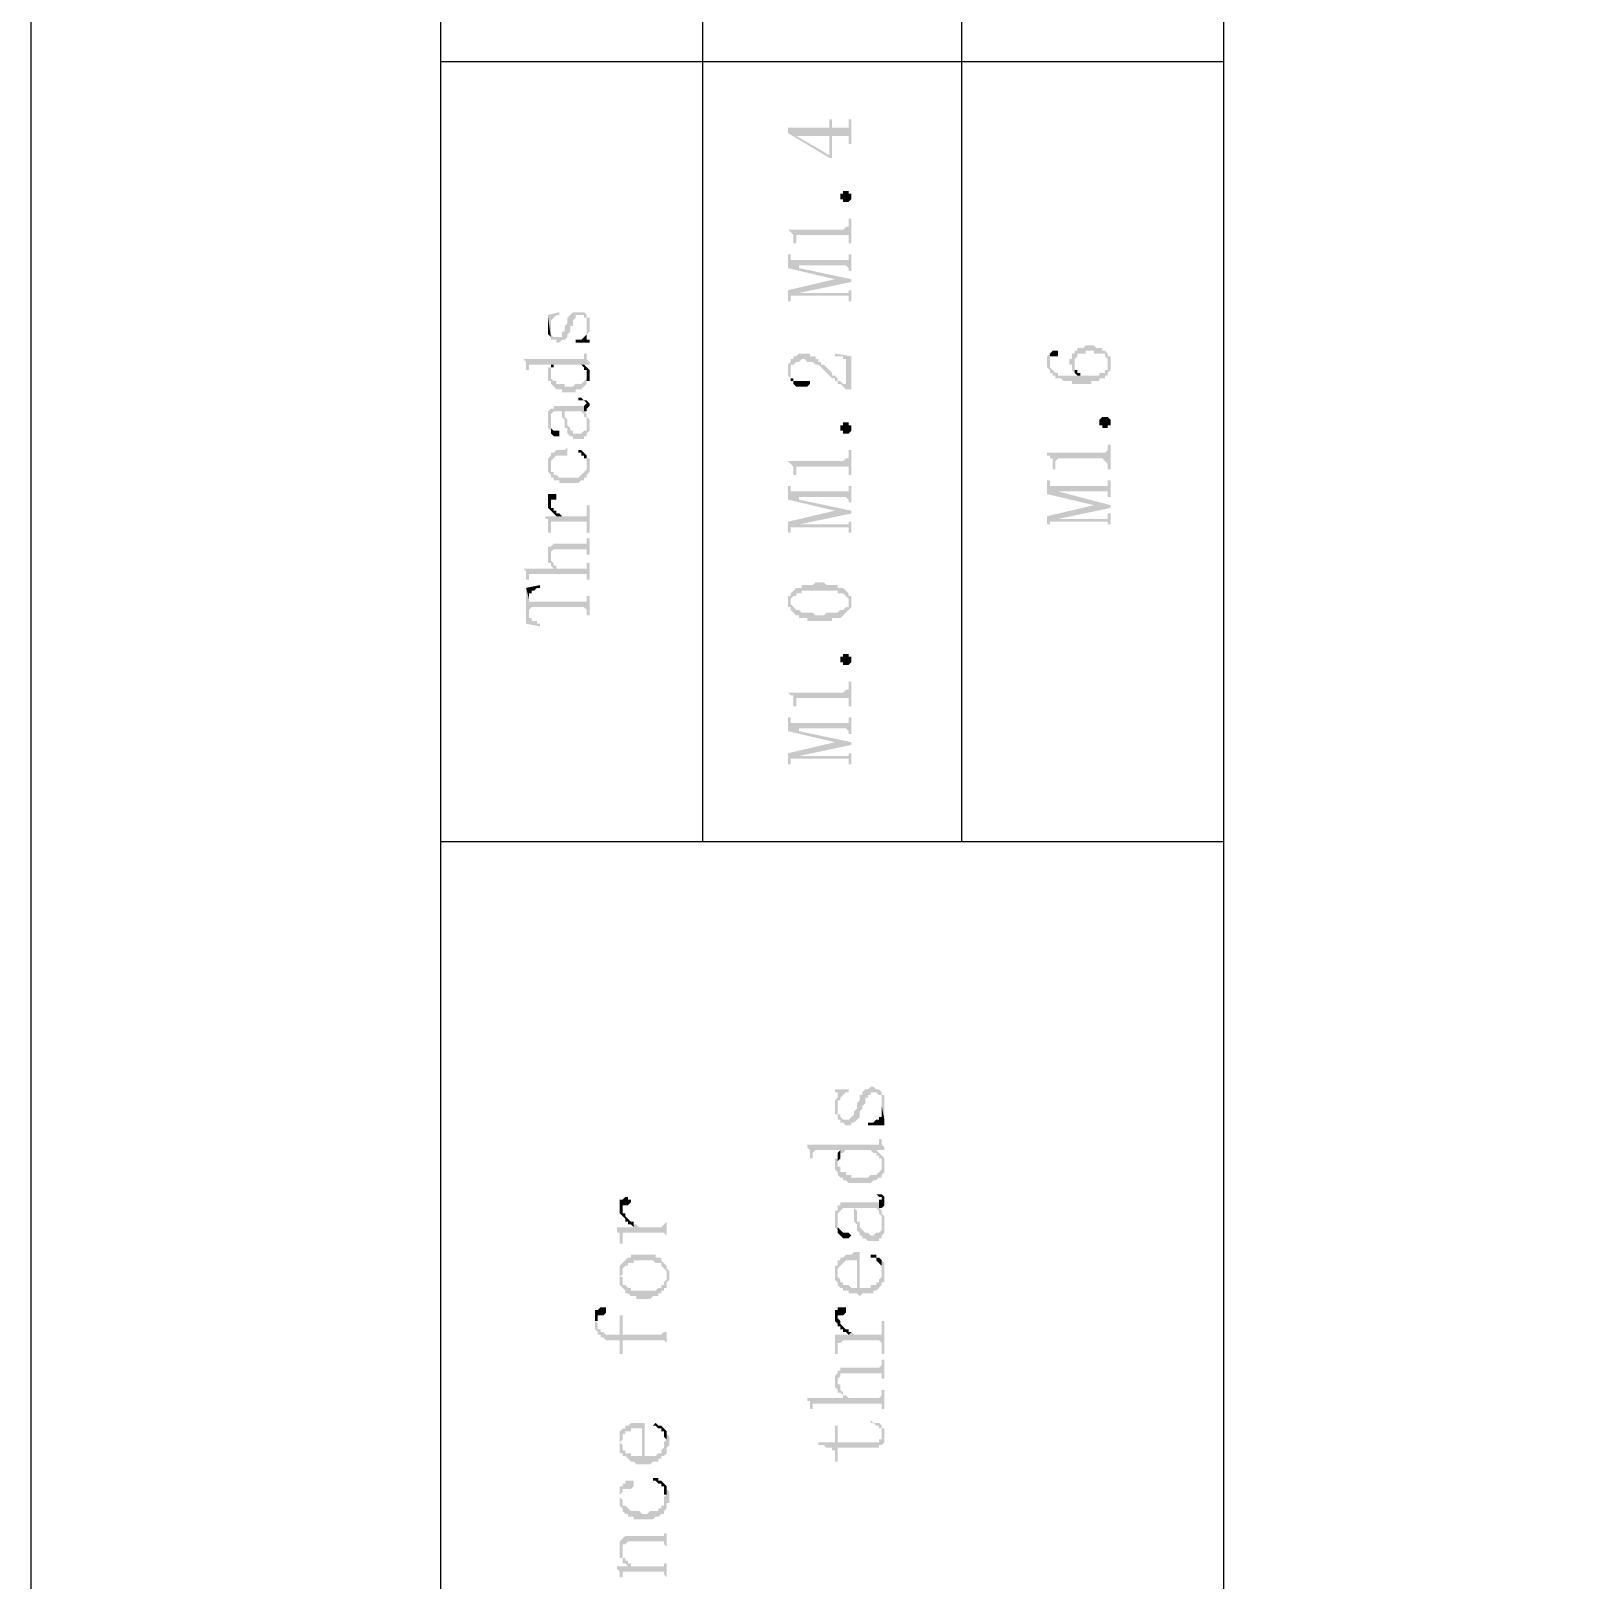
# Model space of a CAD drawing. Header units: millimetres. Extents: x 1233 to 2351, y 1180 to 1535.
# Drawn here: x 1931.4 to 1956.73, y 1373.41 to 1398.78 of the extents above; entities that cross this region are included whole.
import ezdxf

# ---------------------------------------------------------------- set-up
doc = ezdxf.new("R2010")
doc.units = ezdxf.units.MM

msp = doc.modelspace()

# ---------------------------------------------------------------- hatches: boundary and pattern name
at = {"transparency": 33554559}
for points in [[(1943.79126, 1397.19851), (1943.79126, 1397.10825), (1944.46825, 1396.70206), (1944.51338, 1396.70206), (1944.51338, 1397.06311), (1944.78417, 1397.06311), (1944.78417, 1396.92772), (1944.8293, 1396.92772), (1944.8293, 1397.33391), (1944.78417, 1397.33391), (1944.78417, 1397.24364), (1944.78417, 1397.19851), (1944.51338, 1397.19851), (1944.51338, 1397.33391), (1944.46825, 1397.33391), (1944.46825, 1396.74719), (1943.92666, 1397.06311), (1943.92666, 1397.06311)], [(1943.79126, 1397.19851), (1943.92666, 1397.06311), (1944.46825, 1397.06311), (1944.46825, 1396.74719), (1944.46825, 1397.19851)], [(1944.8293, 1396.07021), (1944.8293, 1396.02507), (1944.8293, 1396.02507), (1944.78417, 1395.97994), (1944.69391, 1395.97994), (1944.69391, 1396.02507), (1944.64877, 1396.02507), (1944.64877, 1396.07021), (1944.64877, 1396.11534), (1944.69391, 1396.11534), (1944.69391, 1396.16047), (1944.78417, 1396.16047), (1944.78417, 1396.11534), (1944.8293, 1396.11534), (1944.8293, 1396.07021)], [(1943.79126, 1395.52862), (1943.79126, 1395.52862), (1943.8364, 1395.48349), (1943.8364, 1395.48349), (1943.88153, 1395.43835), (1943.88153, 1395.39322), (1943.88153, 1395.30296), (1943.92666, 1395.30296), (1943.92666, 1395.43835), (1944.78417, 1395.43835), (1944.78417, 1395.39322), (1944.78417, 1395.30296), (1944.8293, 1395.30296), (1944.8293, 1395.70915), (1944.78417, 1395.70915), (1944.78417, 1395.61888), (1944.78417, 1395.57375), (1944.73904, 1395.57375), (1944.69391, 1395.52862)], [(1943.79126, 1395.12243), (1943.79126, 1394.89677), (1944.55851, 1394.71624), (1944.55851, 1394.71624), (1944.8293, 1394.67111), (1944.8293, 1394.71624), (1943.97179, 1394.89677), (1943.97179, 1394.9419), (1943.88153, 1395.03217), (1943.8364, 1395.03217), (1943.8364, 1395.12243)], [(1943.88153, 1395.03217), (1943.97179, 1394.9419), (1944.73904, 1394.9419), (1944.78417, 1394.89677), (1944.78417, 1394.85164), (1944.8293, 1394.85164), (1944.8293, 1395.12243), (1944.78417, 1395.12243), (1944.78417, 1395.0773), (1944.78417, 1395.03217), (1944.73904, 1395.03217)], [(1943.79126, 1394.53571), (1943.79126, 1394.35518), (1943.8364, 1394.35518), (1943.8364, 1394.40031), (1943.8364, 1394.44545), (1943.88153, 1394.44545), (1943.97179, 1394.49058), (1944.8293, 1394.67111), (1944.55851, 1394.71624)], [(1943.88153, 1394.44545), (1944.78417, 1394.44545), (1944.78417, 1394.35518), (1944.8293, 1394.35518), (1944.8293, 1394.53571), (1944.78417, 1394.53571), (1944.78417, 1394.49058), (1943.97179, 1394.49058)], [(1939.86476, 1394.12952), (1939.86476, 1394.08439), (1939.9099, 1393.76846), (1939.9099, 1393.94899), (1939.9099, 1393.99413), (1939.9099, 1394.03926), (1939.95503, 1394.08439), (1939.95503, 1394.08439), (1940.00016, 1394.12952), (1940.04529, 1394.12952), (1940.04529, 1394.17465)], [(1939.9099, 1393.76846), (1939.9099, 1393.72333), (1940.00016, 1393.72333), (1940.00016, 1393.6782), (1940.04529, 1393.6782), (1940.09042, 1393.72333), (1940.13556, 1393.72333), (1940.18069, 1393.76846), (1940.18069, 1393.8136), (1940.18069, 1393.8136), (1940.22582, 1393.85873), (1940.22582, 1393.90386), (1940.22582, 1393.94899), (1940.27095, 1393.94899), (1940.27095, 1394.03926), (1940.27095, 1394.03926), (1940.31609, 1394.08439), (1940.31609, 1394.12952), (1940.45148, 1394.12952), (1940.45148, 1394.08439), (1940.49661, 1394.08439), (1940.49661, 1394.03926), (1940.49661, 1393.76846), (1940.49661, 1393.8136), (1940.54175, 1393.85873), (1940.54175, 1393.94899), (1940.54175, 1394.08439), (1940.49661, 1394.08439), (1940.49661, 1394.12952), (1940.49661, 1394.12952), (1940.45148, 1394.17465), (1940.27095, 1394.17465), (1940.22582, 1394.12952), (1940.22582, 1394.12952), (1940.18069, 1394.08439), (1940.18069, 1394.03926), (1940.18069, 1393.99413), (1940.13556, 1393.94899), (1940.13556, 1393.90386), (1940.13556, 1393.85873), (1940.09042, 1393.85873), (1940.09042, 1393.76846), (1939.95503, 1393.76846), (1939.9099, 1393.8136), (1939.9099, 1393.85873), (1939.9099, 1393.94899)], [(1939.86476, 1393.94899), (1939.86476, 1393.85873), (1939.86476, 1393.8136), (1939.9099, 1393.76846), (1939.86476, 1394.08439), (1939.86476, 1394.03926)], [(1940.31609, 1393.72333), (1940.31609, 1393.6782), (1940.54175, 1393.6782), (1940.54175, 1393.72333), (1940.49661, 1393.72333), (1940.49661, 1393.94899), (1940.49661, 1393.90386), (1940.49661, 1393.8136), (1940.49661, 1393.8136), (1940.45148, 1393.76846), (1940.45148, 1393.76846), (1940.40635, 1393.72333), (1940.36122, 1393.72333)], [(1939.45857, 1393.40741), (1939.45857, 1393.40741), (1939.50371, 1393.36227), (1939.50371, 1393.31714), (1939.50371, 1393.22688), (1939.54884, 1393.22688), (1939.54884, 1393.31714), (1939.95503, 1393.31714), (1939.95503, 1393.27201), (1939.95503, 1393.31714), (1940.54175, 1393.31714), (1940.54175, 1393.36227), (1940.54175, 1393.36227), (1940.49661, 1393.40741), (1940.49661, 1393.45254), (1940.49661, 1393.49767), (1940.45148, 1393.49767), (1940.45148, 1393.45254), (1940.45148, 1393.40741), (1940.40635, 1393.40741)], [(1943.79126, 1393.22688), (1943.79126, 1393.18175), (1943.79126, 1393.13661), (1943.8364, 1393.09148), (1943.8364, 1393.22688), (1943.8364, 1393.31714), (1943.88153, 1393.31714), (1943.92666, 1393.36227), (1943.97179, 1393.36227), (1944.01692, 1393.40741), (1944.06206, 1393.40741), (1944.10719, 1393.36227), (1944.19745, 1393.36227), (1944.24258, 1393.31714), (1944.28772, 1393.31714), (1944.33285, 1393.27201), (1944.33285, 1393.27201), (1944.37798, 1393.22688), (1944.37798, 1393.22688), (1944.42311, 1393.18175), (1944.42311, 1393.18175), (1944.46825, 1393.13661), (1944.46825, 1393.13661), (1944.51338, 1393.09148), (1944.55851, 1393.09148), (1944.55851, 1393.04635), (1944.60364, 1393.04635), (1944.60364, 1393.00122), (1944.64877, 1393.00122), (1944.69391, 1392.95609), (1944.69391, 1392.95609), (1944.73904, 1392.91095), (1944.73904, 1393.00122), (1944.69391, 1393.00122), (1944.64877, 1393.04635), (1944.60364, 1393.04635), (1944.60364, 1393.09148), (1944.60364, 1393.09148), (1944.55851, 1393.13661), (1944.51338, 1393.13661), (1944.51338, 1393.18175), (1944.51338, 1393.18175), (1944.46825, 1393.22688), (1944.46825, 1393.22688), (1944.42311, 1393.27201), (1944.42311, 1393.27201), (1944.37798, 1393.31714), (1944.33285, 1393.31714), (1944.33285, 1393.36227), (1944.28772, 1393.36227), (1944.28772, 1393.40741), (1944.24258, 1393.40741), (1944.24258, 1393.45254), (1944.15232, 1393.45254), (1944.15232, 1393.49767), (1943.97179, 1393.49767), (1943.92666, 1393.45254), (1943.88153, 1393.45254), (1943.88153, 1393.40741), (1943.8364, 1393.40741), (1943.8364, 1393.36227), (1943.8364, 1393.36227), (1943.79126, 1393.31714), (1943.79126, 1393.27201), (1943.79126, 1393.27201)], [(1944.55851, 1393.49767), (1944.55851, 1393.45254), (1944.69391, 1393.45254), (1944.69391, 1393.40741), (1944.73904, 1393.40741), (1944.73904, 1392.91095), (1944.8293, 1392.91095), (1944.8293, 1393.45254)], [(1948.03369, 1393.36227), (1948.03369, 1393.31714), (1948.03369, 1393.27201), (1948.07882, 1393.22688), (1948.07882, 1393.18175), (1948.12395, 1393.18175), (1948.12395, 1393.13661), (1948.16908, 1393.13661), (1948.16908, 1393.09148), (1948.25935, 1393.09148), (1948.30448, 1393.04635), (1948.43988, 1393.04635), (1948.43988, 1393.00122), (1948.7558, 1393.00122), (1948.7558, 1393.04635), (1948.8912, 1393.04635), (1948.8912, 1393.09148), (1948.98146, 1393.09148), (1948.98146, 1393.13661), (1949.0266, 1393.13661), (1949.0266, 1393.18175), (1949.0266, 1393.31714), (1949.0266, 1393.22688), (1948.98146, 1393.22688), (1948.98146, 1393.18175), (1948.8912, 1393.18175), (1948.8912, 1393.13661), (1948.21422, 1393.13661), (1948.21422, 1393.18175), (1948.16908, 1393.18175), (1948.12395, 1393.22688), (1948.12395, 1393.22688), (1948.07882, 1393.27201), (1948.07882, 1393.31714), (1948.07882, 1393.49767), (1948.03369, 1393.45254), (1948.03369, 1393.40741)], [(1948.07882, 1393.49767), (1948.07882, 1393.36227), (1948.07882, 1393.45254), (1948.21422, 1393.45254), (1948.21422, 1393.5428), (1948.12395, 1393.5428)], [(1948.39474, 1393.36227), (1948.39474, 1393.31714), (1948.43988, 1393.31714), (1948.43988, 1393.22688), (1948.43988, 1393.22688), (1948.48501, 1393.18175), (1948.48501, 1393.36227), (1948.48501, 1393.40741), (1948.48501, 1393.40741), (1948.53014, 1393.45254), (1948.53014, 1393.49767), (1948.66554, 1393.49767), (1948.66554, 1393.5428), (1948.80093, 1393.5428), (1948.80093, 1393.49767), (1948.98146, 1393.49767), (1948.98146, 1393.45254), (1948.98146, 1393.45254), (1949.0266, 1393.40741), (1949.0266, 1393.18175), (1949.07173, 1393.22688), (1949.07173, 1393.31714), (1949.07173, 1393.36227), (1949.07173, 1393.45254), (1949.0266, 1393.45254), (1949.0266, 1393.49767), (1949.0266, 1393.49767), (1948.98146, 1393.5428), (1948.93633, 1393.5428), (1948.93633, 1393.58794), (1948.84607, 1393.58794), (1948.80093, 1393.63307), (1948.66554, 1393.63307), (1948.62041, 1393.58794), (1948.53014, 1393.58794), (1948.53014, 1393.5428), (1948.48501, 1393.5428), (1948.48501, 1393.49767), (1948.43988, 1393.49767), (1948.43988, 1393.45254), (1948.43988, 1393.40741), (1948.39474, 1393.40741)], [(1939.86476, 1393.13661), (1939.86476, 1393.09148), (1939.86476, 1393.04635), (1939.9099, 1393.04635), (1939.9099, 1393.00122), (1939.9099, 1393.00122), (1939.95503, 1392.95609), (1939.95503, 1392.95609), (1940.00016, 1392.91095), (1940.09042, 1392.91095), (1940.09042, 1392.86582), (1940.31609, 1392.86582), (1940.31609, 1392.91095), (1940.40635, 1392.91095), (1940.45148, 1392.95609), (1940.45148, 1392.95609), (1940.49661, 1393.00122), (1940.49661, 1393.13661), (1940.49661, 1393.09148), (1940.49661, 1393.09148), (1940.45148, 1393.04635), (1940.45148, 1393.04635), (1940.40635, 1393.00122), (1940.31609, 1393.00122), (1940.27095, 1392.95609), (1940.13556, 1392.95609), (1940.13556, 1393.00122), (1940.00016, 1393.00122), (1940.00016, 1393.04635), (1939.95503, 1393.04635), (1939.9099, 1393.09148), (1939.9099, 1393.27201), (1939.86476, 1393.27201), (1939.86476, 1393.22688), (1939.86476, 1393.18175)], [(1939.9099, 1393.27201), (1939.9099, 1393.18175), (1939.9099, 1393.27201), (1939.95503, 1393.27201), (1939.95503, 1393.31714), (1939.9099, 1393.31714)], [(1940.40635, 1393.31714), (1940.45148, 1393.27201), (1940.45148, 1393.22688), (1940.49661, 1393.22688), (1940.49661, 1393.00122), (1940.49661, 1393.04635), (1940.54175, 1393.04635), (1940.54175, 1393.09148), (1940.54175, 1393.13661), (1940.54175, 1393.18175), (1940.54175, 1393.22688), (1940.49661, 1393.27201), (1940.49661, 1393.27201), (1940.45148, 1393.31714)], [(1943.8364, 1393.09148), (1943.8364, 1393.04635), (1943.88153, 1393.04635), (1943.88153, 1393.00122), (1943.88153, 1393.00122), (1943.92666, 1392.95609), (1944.10719, 1392.95609), (1944.15232, 1393.00122), (1944.15232, 1393.04635), (1943.88153, 1393.04635), (1943.88153, 1393.09148), (1943.8364, 1393.09148), (1943.8364, 1393.18175), (1943.8364, 1393.18175)], [(1948.48501, 1393.18175), (1948.48501, 1393.18175), (1948.53014, 1393.13661), (1948.57527, 1393.13661), (1948.57527, 1393.18175), (1948.53014, 1393.18175), (1948.53014, 1393.22688), (1948.48501, 1393.22688), (1948.48501, 1393.27201), (1948.48501, 1393.36227)], [(1939.86476, 1392.4145), (1939.86476, 1392.36937), (1939.86476, 1392.2791), (1939.86476, 1392.2791), (1939.9099, 1392.23397), (1939.9099, 1392.4145), (1939.9099, 1392.50476), (1939.9099, 1392.50476), (1939.95503, 1392.5499), (1940.09042, 1392.5499), (1940.09042, 1392.45963), (1940.13556, 1392.4145), (1940.13556, 1392.36937), (1940.13556, 1392.5499), (1940.40635, 1392.5499), (1940.45148, 1392.50476), (1940.45148, 1392.45963), (1940.49661, 1392.45963), (1940.49661, 1392.36937), (1940.49661, 1392.32423), (1940.49661, 1392.50476), (1940.49661, 1392.50476), (1940.45148, 1392.5499), (1940.45148, 1392.64016), (1939.95503, 1392.64016), (1939.95503, 1392.59503), (1939.9099, 1392.59503), (1939.86476, 1392.5499)], [(1940.36122, 1392.77556), (1940.36122, 1392.73042), (1940.45148, 1392.73042), (1940.49661, 1392.68529), (1940.49661, 1392.5499), (1940.49661, 1392.59503), (1940.49661, 1392.59503), (1940.54175, 1392.64016), (1940.54175, 1392.68529), (1940.49661, 1392.73042), (1940.45148, 1392.73042), (1940.40635, 1392.77556)], [(1940.45148, 1392.64016), (1940.45148, 1392.5499), (1940.49661, 1392.5499), (1940.49661, 1392.68529), (1940.49661, 1392.68529)], [(1939.9099, 1392.23397), (1939.9099, 1392.18884), (1939.9099, 1392.18884), (1939.95503, 1392.14371), (1940.04529, 1392.14371), (1940.04529, 1392.18884), (1940.04529, 1392.23397), (1939.95503, 1392.23397), (1939.9099, 1392.2791), (1939.9099, 1392.4145)], [(1940.13556, 1392.36937), (1940.13556, 1392.2791), (1940.18069, 1392.2791), (1940.18069, 1392.23397), (1940.18069, 1392.18884), (1940.18069, 1392.18884), (1940.22582, 1392.14371), (1940.27095, 1392.14371), (1940.27095, 1392.09857), (1940.45148, 1392.09857), (1940.45148, 1392.14371), (1940.49661, 1392.14371), (1940.49661, 1392.18884), (1940.49661, 1392.18884), (1940.54175, 1392.23397), (1940.54175, 1392.32423), (1940.54175, 1392.36937), (1940.54175, 1392.4145), (1940.49661, 1392.45963), (1940.49661, 1392.2791), (1940.49661, 1392.23397), (1940.45148, 1392.23397), (1940.40635, 1392.18884), (1940.27095, 1392.18884), (1940.27095, 1392.23397), (1940.22582, 1392.23397), (1940.22582, 1392.2791), (1940.22582, 1392.2791), (1940.18069, 1392.32423), (1940.18069, 1392.36937), (1940.18069, 1392.4145), (1940.13556, 1392.45963), (1940.13556, 1392.5499)], [(1949.07173, 1392.36937), (1949.07173, 1392.32423), (1949.0266, 1392.32423), (1949.0266, 1392.2791), (1948.93633, 1392.2791), (1948.93633, 1392.32423), (1948.8912, 1392.32423), (1948.8912, 1392.36937), (1948.8912, 1392.4145), (1948.8912, 1392.4145), (1948.93633, 1392.45963), (1949.0266, 1392.45963), (1949.07173, 1392.4145), (1949.07173, 1392.36937)], [(1944.8293, 1392.2791), (1944.8293, 1392.23397), (1944.8293, 1392.23397), (1944.78417, 1392.18884), (1944.69391, 1392.18884), (1944.69391, 1392.23397), (1944.64877, 1392.23397), (1944.64877, 1392.2791), (1944.64877, 1392.32423), (1944.69391, 1392.32423), (1944.69391, 1392.36937), (1944.78417, 1392.36937), (1944.78417, 1392.32423), (1944.8293, 1392.32423), (1944.8293, 1392.2791)], [(1939.86476, 1391.78265), (1939.9099, 1391.69238), (1939.9099, 1391.73752), (1939.9099, 1391.73752), (1939.95503, 1391.78265), (1939.95503, 1391.78265), (1940.00016, 1391.82778), (1940.18069, 1391.82778), (1940.18069, 1391.37646), (1940.36122, 1391.37646), (1940.40635, 1391.42159), (1940.45148, 1391.42159), (1940.45148, 1391.46672), (1940.49661, 1391.46672), (1940.49661, 1391.51186), (1940.49661, 1391.51186), (1940.54175, 1391.55699), (1940.54175, 1391.60212), (1940.54175, 1391.69238), (1940.54175, 1391.73752), (1940.54175, 1391.78265), (1940.49661, 1391.78265), (1940.49661, 1391.82778), (1940.49661, 1391.69238), (1940.49661, 1391.60212), (1940.49661, 1391.60212), (1940.45148, 1391.55699), (1940.45148, 1391.55699), (1940.40635, 1391.51186), (1940.40635, 1391.51186), (1940.36122, 1391.46672), (1940.18069, 1391.46672), (1940.18069, 1391.96318), (1940.18069, 1391.96318), (1940.13556, 1391.91805), (1940.00016, 1391.91805), (1939.95503, 1391.87291), (1939.9099, 1391.87291), (1939.9099, 1391.82778), (1939.9099, 1391.82778)], [(1940.36122, 1391.87291), (1940.40635, 1391.87291), (1940.40635, 1391.82778), (1940.45148, 1391.82778), (1940.45148, 1391.78265), (1940.49661, 1391.78265), (1940.49661, 1391.73752), (1940.49661, 1391.69238), (1940.49661, 1391.82778), (1940.49661, 1391.82778), (1940.45148, 1391.87291), (1940.45148, 1391.87291), (1940.40635, 1391.91805), (1940.36122, 1391.91805)], [(1943.79126, 1391.73752), (1943.79126, 1391.73752), (1943.8364, 1391.69238), (1943.8364, 1391.69238), (1943.88153, 1391.64725), (1943.88153, 1391.60212), (1943.88153, 1391.51186), (1943.92666, 1391.51186), (1943.92666, 1391.64725), (1944.78417, 1391.64725), (1944.78417, 1391.60212), (1944.78417, 1391.51186), (1944.8293, 1391.51186), (1944.8293, 1391.91805), (1944.78417, 1391.91805), (1944.78417, 1391.82778), (1944.78417, 1391.78265), (1944.73904, 1391.78265), (1944.69391, 1391.73752)], [(1948.03369, 1391.87291), (1948.03369, 1391.82778), (1948.07882, 1391.82778), (1948.07882, 1391.78265), (1948.12395, 1391.78265), (1948.12395, 1391.73752), (1948.12395, 1391.60212), (1948.16908, 1391.60212), (1948.16908, 1391.73752), (1948.16908, 1391.73752), (1948.21422, 1391.78265), (1948.93633, 1391.78265), (1948.98146, 1391.73752), (1948.98146, 1391.73752), (1949.0266, 1391.69238), (1949.0266, 1391.60212), (1949.07173, 1391.60212), (1949.07173, 1392.00831), (1949.0266, 1392.00831), (1949.0266, 1391.91805), (1949.0266, 1391.91805), (1948.98146, 1391.87291), (1948.93633, 1391.87291)], [(1939.86476, 1391.64725), (1939.86476, 1391.55699), (1939.86476, 1391.55699), (1939.9099, 1391.51186), (1939.9099, 1391.46672), (1939.95503, 1391.46672), (1939.95503, 1391.42159), (1940.04529, 1391.42159), (1940.04529, 1391.37646), (1940.18069, 1391.37646), (1940.18069, 1391.46672), (1940.04529, 1391.46672), (1940.00016, 1391.51186), (1939.95503, 1391.51186), (1939.95503, 1391.55699), (1939.9099, 1391.55699), (1939.9099, 1391.60212), (1939.9099, 1391.69238), (1939.86476, 1391.78265), (1939.86476, 1391.73752), (1939.86476, 1391.69238)], [(1948.03369, 1391.42159), (1948.03369, 1391.19593), (1948.80093, 1391.0154), (1948.80093, 1391.0154), (1949.07173, 1390.97027), (1949.07173, 1391.0154), (1948.21422, 1391.24106), (1948.21422, 1391.24106), (1948.12395, 1391.33133), (1948.07882, 1391.33133), (1948.07882, 1391.37646), (1948.07882, 1391.42159)], [(1948.12395, 1391.33133), (1948.21422, 1391.24106), (1949.0266, 1391.24106), (1949.0266, 1391.19593), (1949.0266, 1391.1508), (1949.07173, 1391.1508), (1949.07173, 1391.42159), (1949.0266, 1391.42159), (1949.0266, 1391.37646), (1949.0266, 1391.33133), (1948.98146, 1391.33133)], [(1939.86476, 1391.10567), (1939.86476, 1391.0154), (1939.86476, 1390.97027), (1939.9099, 1390.92514), (1939.9099, 1391.06053), (1939.9099, 1391.10567), (1940.00016, 1391.10567), (1940.00016, 1391.1508), (1940.00016, 1391.19593), (1939.86476, 1391.19593), (1939.86476, 1391.1508)], [(1943.79126, 1391.33133), (1943.79126, 1391.10567), (1944.55851, 1390.92514), (1944.55851, 1390.92514), (1944.8293, 1390.88001), (1944.8293, 1390.92514), (1943.97179, 1391.10567), (1943.97179, 1391.1508), (1943.88153, 1391.24106), (1943.8364, 1391.24106), (1943.8364, 1391.33133)], [(1943.88153, 1391.24106), (1943.97179, 1391.1508), (1944.73904, 1391.1508), (1944.78417, 1391.10567), (1944.78417, 1391.06053), (1944.8293, 1391.06053), (1944.8293, 1391.33133), (1944.78417, 1391.33133), (1944.78417, 1391.28619), (1944.78417, 1391.24106), (1944.73904, 1391.24106)], [(1939.81963, 1390.83487), (1939.81963, 1390.78974), (1939.86476, 1390.78974), (1939.86476, 1390.69948), (1939.86476, 1390.65434), (1939.86476, 1390.56408), (1939.9099, 1390.56408), (1939.9099, 1390.69948), (1939.9099, 1390.74461), (1940.49661, 1390.74461), (1940.49661, 1390.69948), (1940.49661, 1390.56408), (1940.54175, 1390.56408), (1940.54175, 1391.0154), (1940.49661, 1391.0154), (1940.49661, 1390.88001), (1940.49661, 1390.83487), (1940.04529, 1390.83487)], [(1939.9099, 1390.92514), (1939.9099, 1390.92514), (1939.95503, 1390.88001), (1939.95503, 1390.88001), (1940.00016, 1390.83487), (1940.09042, 1390.83487), (1940.04529, 1390.88001), (1940.00016, 1390.88001), (1940.00016, 1390.92514), (1939.95503, 1390.92514), (1939.95503, 1390.97027), (1939.9099, 1390.97027), (1939.9099, 1391.0154), (1939.9099, 1391.06053)], [(1943.79126, 1390.74461), (1943.79126, 1390.56408), (1943.8364, 1390.56408), (1943.8364, 1390.60921), (1943.8364, 1390.65434), (1943.88153, 1390.65434), (1943.97179, 1390.69948), (1944.8293, 1390.88001), (1944.55851, 1390.92514)], [(1948.03369, 1390.83487), (1948.03369, 1390.69948), (1948.07882, 1390.69948), (1948.07882, 1390.74461), (1948.12395, 1390.74461), (1948.21422, 1390.78974), (1949.07173, 1390.97027), (1948.80093, 1391.0154)], [(1948.12395, 1390.74461), (1949.0266, 1390.74461), (1949.0266, 1390.69948), (1949.07173, 1390.69948), (1949.07173, 1390.88001), (1949.0266, 1390.88001), (1949.0266, 1390.83487), (1949.0266, 1390.78974), (1948.21422, 1390.78974)], [(1943.88153, 1390.65434), (1944.78417, 1390.65434), (1944.78417, 1390.56408), (1944.8293, 1390.56408), (1944.8293, 1390.74461), (1944.78417, 1390.74461), (1944.78417, 1390.69948), (1943.97179, 1390.69948)], [(1939.9099, 1390.33842), (1939.9099, 1390.20302), (1939.9099, 1390.24815), (1939.95503, 1390.29329), (1940.49661, 1390.29329), (1940.49661, 1390.20302), (1940.54175, 1390.20302), (1940.54175, 1390.47382), (1940.49661, 1390.47382), (1940.49661, 1390.42868), (1940.49661, 1390.38355), (1939.95503, 1390.38355)], [(1939.86476, 1390.20302), (1939.86476, 1390.15789), (1939.86476, 1390.06763), (1939.9099, 1390.06763), (1939.9099, 1390.02249), (1939.9099, 1390.02249), (1939.95503, 1389.97736), (1939.95503, 1389.97736), (1940.00016, 1390.02249), (1939.95503, 1390.02249), (1939.95503, 1390.06763), (1939.95503, 1390.06763), (1939.9099, 1390.11276), (1939.9099, 1390.33842), (1939.86476, 1390.33842), (1939.86476, 1390.24815), (1939.86476, 1390.24815)], [(1939.45857, 1389.97736), (1939.45857, 1389.97736), (1939.50371, 1389.93223), (1939.50371, 1389.8871), (1939.50371, 1389.79683), (1939.54884, 1389.79683), (1939.54884, 1389.84197), (1939.54884, 1389.8871), (1940.49661, 1389.8871), (1940.49661, 1389.79683), (1940.54175, 1389.79683), (1940.54175, 1390.06763), (1940.49661, 1390.06763), (1940.49661, 1390.02249), (1940.49661, 1389.97736), (1940.00016, 1389.97736), (1940.00016, 1390.02249), (1939.95503, 1389.97736)], [(1939.50371, 1389.66144), (1939.54884, 1389.48091), (1939.54884, 1389.57117), (1939.59397, 1389.57117), (1939.59397, 1389.6163), (1939.6391, 1389.6163), (1939.68424, 1389.66144), (1939.72937, 1389.66144), (1939.72937, 1389.70657)], [(1939.50371, 1389.66144), (1939.50371, 1389.07472), (1939.72937, 1389.02959), (1939.72937, 1389.07472), (1939.68424, 1389.07472), (1939.68424, 1389.11985), (1939.59397, 1389.11985), (1939.59397, 1389.16498), (1939.54884, 1389.16498), (1939.54884, 1389.25525), (1939.54884, 1389.48091)], [(1943.79126, 1389.43578), (1943.79126, 1389.34551), (1943.8364, 1389.34551), (1943.8364, 1389.30038), (1943.8364, 1389.43578), (1943.8364, 1389.48091), (1943.8364, 1389.48091), (1943.88153, 1389.52604), (1943.92666, 1389.52604), (1943.92666, 1389.57117), (1944.01692, 1389.57117), (1944.01692, 1389.6163), (1944.60364, 1389.6163), (1944.60364, 1389.57117), (1944.69391, 1389.57117), (1944.73904, 1389.52604), (1944.73904, 1389.52604), (1944.78417, 1389.48091), (1944.78417, 1389.43578), (1944.78417, 1389.57117), (1944.78417, 1389.57117), (1944.73904, 1389.6163), (1944.73904, 1389.6163), (1944.69391, 1389.66144), (1944.60364, 1389.66144), (1944.60364, 1389.70657), (1944.42311, 1389.70657), (1944.37798, 1389.7517), (1944.24258, 1389.7517), (1944.19745, 1389.70657), (1944.01692, 1389.70657), (1944.01692, 1389.66144), (1943.92666, 1389.66144), (1943.88153, 1389.6163), (1943.88153, 1389.6163), (1943.8364, 1389.57117), (1943.8364, 1389.52604), (1943.79126, 1389.52604)], [(1939.54884, 1389.48091), (1939.54884, 1389.25525), (1939.54884, 1389.30038), (1939.54884, 1389.30038), (1939.59397, 1389.34551), (1940.45148, 1389.34551), (1940.49661, 1389.30038), (1940.49661, 1389.21012), (1940.54175, 1389.21012), (1940.54175, 1389.52604), (1940.49661, 1389.52604), (1940.49661, 1389.48091), (1940.49661, 1389.43578), (1939.54884, 1389.43578)], [(1943.8364, 1389.30038), (1943.88153, 1389.25525), (1943.88153, 1389.25525), (1943.92666, 1389.21012), (1943.97179, 1389.21012), (1943.97179, 1389.16498), (1944.10719, 1389.16498), (1944.10719, 1389.11985), (1944.51338, 1389.11985), (1944.51338, 1389.16498), (1944.64877, 1389.16498), (1944.69391, 1389.21012), (1944.69391, 1389.21012), (1944.73904, 1389.25525), (1944.73904, 1389.25525), (1944.78417, 1389.30038), (1944.78417, 1389.30038), (1944.8293, 1389.34551), (1944.8293, 1389.39064), (1944.8293, 1389.43578), (1944.8293, 1389.48091), (1944.8293, 1389.52604), (1944.78417, 1389.52604), (1944.78417, 1389.57117), (1944.78417, 1389.39064), (1944.78417, 1389.34551), (1944.73904, 1389.34551), (1944.69391, 1389.30038), (1944.64877, 1389.30038), (1944.60364, 1389.25525), (1944.42311, 1389.25525), (1944.37798, 1389.21012), (1944.24258, 1389.21012), (1944.19745, 1389.25525), (1944.01692, 1389.25525), (1943.97179, 1389.30038), (1943.92666, 1389.30038), (1943.88153, 1389.34551), (1943.88153, 1389.34551), (1943.8364, 1389.39064), (1943.8364, 1389.43578)], [(1944.8293, 1388.488), (1944.8293, 1388.44287), (1944.8293, 1388.44287), (1944.78417, 1388.39774), (1944.69391, 1388.39774), (1944.69391, 1388.44287), (1944.64877, 1388.44287), (1944.64877, 1388.488), (1944.64877, 1388.53313), (1944.69391, 1388.53313), (1944.69391, 1388.57826), (1944.78417, 1388.57826), (1944.78417, 1388.53313), (1944.8293, 1388.53313), (1944.8293, 1388.488)], [(1943.79126, 1387.94641), (1943.79126, 1387.94641), (1943.8364, 1387.90128), (1943.88153, 1387.90128), (1943.88153, 1387.85615), (1943.88153, 1387.81102), (1943.88153, 1387.72075), (1943.92666, 1387.72075), (1943.92666, 1387.85615), (1944.78417, 1387.85615), (1944.78417, 1387.81102), (1944.78417, 1387.72075), (1944.8293, 1387.72075), (1944.8293, 1388.12694), (1944.78417, 1388.12694), (1944.78417, 1388.03668), (1944.78417, 1387.99155), (1944.73904, 1387.99155), (1944.69391, 1387.94641)], [(1943.79126, 1387.54022), (1943.79126, 1387.31456), (1944.55851, 1387.13404), (1944.55851, 1387.13404), (1944.8293, 1387.0889), (1944.8293, 1387.13404), (1943.97179, 1387.31456), (1943.97179, 1387.3597), (1943.88153, 1387.44996), (1943.8364, 1387.44996), (1943.8364, 1387.54022)], [(1943.88153, 1387.44996), (1943.97179, 1387.3597), (1944.73904, 1387.3597), (1944.78417, 1387.31456), (1944.78417, 1387.26943), (1944.8293, 1387.26943), (1944.8293, 1387.54022), (1944.78417, 1387.54022), (1944.78417, 1387.49509), (1944.78417, 1387.44996), (1944.73904, 1387.44996)], [(1943.79126, 1386.95351), (1943.79126, 1386.77298), (1943.8364, 1386.77298), (1943.8364, 1386.81811), (1943.8364, 1386.86324), (1943.88153, 1386.86324), (1943.97179, 1386.90837), (1944.8293, 1387.0889), (1944.55851, 1387.13404)], [(1943.88153, 1386.86324), (1944.78417, 1386.86324), (1944.78417, 1386.77298), (1944.8293, 1386.77298), (1944.8293, 1386.95351), (1944.78417, 1386.95351), (1944.78417, 1386.90837), (1943.97179, 1386.90837)], [(1944.60364, 1380.99606), (1944.60364, 1380.95093), (1944.64877, 1380.95093), (1944.64877, 1380.9058), (1944.69391, 1380.9058), (1944.73904, 1380.86066), (1944.8293, 1380.86066), (1944.8293, 1380.9058), (1944.87444, 1380.9058), (1944.91957, 1380.95093), (1944.91957, 1380.95093), (1944.9647, 1380.99606), (1944.9647, 1381.08632), (1945.00983, 1381.13146), (1945.00983, 1381.17659), (1945.05496, 1381.22172), (1945.05496, 1381.31198), (1945.1001, 1381.31198), (1945.1001, 1381.35712), (1945.14523, 1381.35712), (1945.14523, 1381.40225), (1945.23549, 1381.40225), (1945.28062, 1381.35712), (1945.32576, 1381.35712), (1945.32576, 1381.31198), (1945.32576, 1381.17659), (1945.37089, 1380.95093), (1945.37089, 1380.99606), (1945.37089, 1381.08632), (1945.37089, 1381.26685), (1945.37089, 1381.35712), (1945.32576, 1381.35712), (1945.32576, 1381.40225), (1945.32576, 1381.40225), (1945.28062, 1381.44738), (1945.23549, 1381.44738), (1945.19036, 1381.49251), (1945.14523, 1381.49251), (1945.1001, 1381.44738), (1945.05496, 1381.44738), (1945.00983, 1381.40225), (1945.00983, 1381.35712), (1944.9647, 1381.35712), (1944.9647, 1381.26685), (1944.91957, 1381.22172), (1944.91957, 1381.13146), (1944.87444, 1381.08632), (1944.87444, 1381.04119), (1944.8293, 1380.99606), (1944.8293, 1380.99606), (1944.78417, 1380.95093), (1944.69391, 1380.95093), (1944.64877, 1380.99606), (1944.64877, 1381.04119), (1944.60364, 1381.04119), (1944.60364, 1381.17659)], [(1944.55851, 1381.44738), (1944.55851, 1381.40225), (1944.60364, 1381.40225), (1944.60364, 1380.99606), (1944.60364, 1381.17659), (1944.60364, 1381.26685), (1944.64877, 1381.26685), (1944.64877, 1381.31198), (1944.69391, 1381.35712), (1944.69391, 1381.35712), (1944.73904, 1381.40225), (1944.78417, 1381.40225), (1944.78417, 1381.44738)], [(1944.55851, 1381.17659), (1944.55851, 1381.04119), (1944.60364, 1381.04119), (1944.60364, 1380.99606), (1944.60364, 1381.35712), (1944.60364, 1381.31198), (1944.55851, 1381.26685)], [(1945.1001, 1380.9058), (1945.1001, 1380.86066), (1945.37089, 1380.86066), (1945.37089, 1380.9058), (1945.37089, 1380.95093), (1945.37089, 1380.95093), (1945.32576, 1381.17659), (1945.32576, 1381.08632), (1945.32576, 1380.99606), (1945.28062, 1380.99606), (1945.28062, 1380.95093), (1945.23549, 1380.95093), (1945.19036, 1380.9058), (1945.14523, 1380.9058)], [(1944.10719, 1380.54474), (1944.10719, 1380.49961), (1944.15232, 1380.45447), (1944.15232, 1380.31908), (1944.19745, 1380.31908), (1944.19745, 1380.40934), (1944.19745, 1380.40934), (1944.24258, 1380.45447), (1944.64877, 1380.45447), (1944.64877, 1380.40934), (1944.69391, 1380.40934), (1944.73904, 1380.45447), (1945.14523, 1380.45447), (1945.19036, 1380.40934), (1945.23549, 1380.40934), (1945.23549, 1380.45447), (1945.37089, 1380.45447), (1945.37089, 1380.49961), (1945.32576, 1380.54474), (1945.32576, 1380.635), (1945.28062, 1380.635), (1945.28062, 1380.58987), (1945.28062, 1380.54474), (1945.23549, 1380.54474)], [(1944.55851, 1380.22881), (1944.55851, 1380.13855), (1944.60364, 1380.09342), (1944.60364, 1380.04828), (1944.64877, 1380.00315), (1944.69391, 1380.00315), (1944.69391, 1379.95802), (1944.73904, 1379.95802), (1944.78417, 1379.91289), (1945.14523, 1379.91289), (1945.19036, 1379.95802), (1945.23549, 1379.95802), (1945.28062, 1380.00315), (1945.32576, 1380.00315), (1945.32576, 1380.22881), (1945.32576, 1380.13855), (1945.28062, 1380.09342), (1945.28062, 1380.09342), (1945.23549, 1380.04828), (1945.14523, 1380.04828), (1945.1001, 1380.00315), (1944.8293, 1380.00315), (1944.8293, 1380.04828), (1944.73904, 1380.04828), (1944.73904, 1380.09342), (1944.64877, 1380.09342), (1944.64877, 1380.18368), (1944.60364, 1380.18368), (1944.60364, 1380.36421), (1944.60364, 1380.31908), (1944.55851, 1380.31908), (1944.55851, 1380.27394)], [(1944.60364, 1380.36421), (1944.60364, 1380.22881), (1944.60364, 1380.27394), (1944.64877, 1380.31908), (1944.64877, 1380.36421), (1944.64877, 1380.45447), (1944.64877, 1380.45447), (1944.60364, 1380.40934)], [(1945.23549, 1380.40934), (1945.23549, 1380.36421), (1945.28062, 1380.36421), (1945.28062, 1380.31908), (1945.32576, 1380.31908), (1945.32576, 1380.04828), (1945.37089, 1380.09342), (1945.37089, 1380.22881), (1945.37089, 1380.27394), (1945.37089, 1380.31908), (1945.32576, 1380.36421), (1945.32576, 1380.36421), (1945.28062, 1380.40934), (1945.28062, 1380.40934), (1945.23549, 1380.45447)], [(1945.19036, 1379.73236), (1945.23549, 1379.73236), (1945.28062, 1379.68723), (1945.32576, 1379.68723), (1945.32576, 1379.5067), (1945.37089, 1379.55183), (1945.37089, 1379.64209), (1945.37089, 1379.68723), (1945.32576, 1379.73236), (1945.23549, 1379.73236)], [(1941.0382, 1379.5067), (1941.0382, 1379.41643), (1941.0382, 1379.41643), (1941.08333, 1379.3713), (1941.08333, 1379.5067), (1941.08333, 1379.55183), (1941.1736, 1379.55183), (1941.21873, 1379.59696), (1941.21873, 1379.64209), (1941.1736, 1379.64209), (1941.1736, 1379.68723), (1941.12846, 1379.68723), (1941.08333, 1379.64209), (1941.0382, 1379.64209), (1941.0382, 1379.55183)], [(1941.08333, 1379.3713), (1941.08333, 1379.3713), (1941.12846, 1379.32617), (1941.12846, 1379.28104), (1941.1736, 1379.28104), (1941.1736, 1379.2359), (1941.21873, 1379.2359), (1941.26386, 1379.19077), (1941.26386, 1379.28104), (1941.21873, 1379.28104), (1941.1736, 1379.32617), (1941.1736, 1379.32617), (1941.12846, 1379.3713), (1941.12846, 1379.41643), (1941.08333, 1379.41643), (1941.08333, 1379.5067)], [(1944.55851, 1379.32617), (1944.55851, 1379.28104), (1944.55851, 1379.19077), (1944.60364, 1379.14564), (1944.60364, 1379.10051), (1944.60364, 1379.32617), (1944.60364, 1379.41643), (1944.64877, 1379.46157), (1944.64877, 1379.46157), (1944.69391, 1379.5067), (1944.87444, 1379.5067), (1944.87444, 1379.28104), (1944.87444, 1379.5067), (1945.23549, 1379.5067), (1945.28062, 1379.46157), (1945.28062, 1379.41643), (1945.28062, 1379.41643), (1945.32576, 1379.3713), (1945.32576, 1379.32617), (1945.32576, 1379.2359), (1945.32576, 1379.41643), (1945.32576, 1379.46157), (1945.28062, 1379.5067), (1945.28062, 1379.59696), (1944.64877, 1379.59696), (1944.64877, 1379.55183), (1944.60364, 1379.55183), (1944.60364, 1379.46157), (1944.55851, 1379.46157), (1944.55851, 1379.3713)], [(1944.87444, 1379.28104), (1944.91957, 1379.2359), (1944.91957, 1379.14564), (1944.91957, 1379.14564), (1944.9647, 1379.10051), (1944.9647, 1379.05538), (1945.00983, 1379.05538), (1945.00983, 1379.01024), (1945.05496, 1379.01024), (1945.1001, 1378.96511), (1945.28062, 1378.96511), (1945.28062, 1379.01024), (1945.32576, 1379.01024), (1945.32576, 1379.05538), (1945.37089, 1379.10051), (1945.37089, 1379.2359), (1945.37089, 1379.32617), (1945.37089, 1379.3713), (1945.37089, 1379.3713), (1945.32576, 1379.41643), (1945.32576, 1379.14564), (1945.32576, 1379.14564), (1945.28062, 1379.10051), (1945.23549, 1379.10051), (1945.19036, 1379.05538), (1945.14523, 1379.05538), (1945.1001, 1379.10051), (1945.05496, 1379.10051), (1945.00983, 1379.14564), (1945.00983, 1379.14564), (1944.9647, 1379.19077), (1944.9647, 1379.28104), (1944.91957, 1379.28104), (1944.91957, 1379.46157), (1944.87444, 1379.5067)], [(1945.28062, 1379.59696), (1945.28062, 1379.5067), (1945.32576, 1379.5067), (1945.32576, 1379.64209), (1945.28062, 1379.64209)], [(1940.99307, 1379.19077), (1940.99307, 1379.10051), (1941.0382, 1379.10051), (1941.0382, 1379.01024), (1941.0382, 1378.91998), (1941.08333, 1378.91998), (1941.08333, 1379.05538), (1941.08333, 1379.10051), (1941.76032, 1379.10051), (1941.80545, 1379.05538), (1941.80545, 1378.91998), (1941.80545, 1379.41643), (1941.80545, 1379.28104), (1941.80545, 1379.28104), (1941.76032, 1379.2359), (1941.76032, 1379.2359), (1941.71518, 1379.19077), (1941.35413, 1379.19077), (1941.30899, 1379.2359), (1941.26386, 1379.2359), (1941.26386, 1379.19077)], [(1944.60364, 1379.10051), (1944.60364, 1379.10051), (1944.64877, 1379.05538), (1944.64877, 1379.05538), (1944.69391, 1379.01024), (1944.78417, 1379.01024), (1944.8293, 1379.05538), (1944.78417, 1379.10051), (1944.69391, 1379.10051), (1944.64877, 1379.14564), (1944.64877, 1379.14564), (1944.60364, 1379.19077), (1944.60364, 1379.32617)], [(1941.0382, 1378.55892), (1941.0382, 1378.37839), (1941.0382, 1378.37839), (1941.08333, 1378.42353), (1941.08333, 1378.46866), (1941.08333, 1378.51379), (1941.12846, 1378.55892), (1941.1736, 1378.55892), (1941.1736, 1378.60405), (1941.26386, 1378.60405), (1941.26386, 1378.64919), (1941.57979, 1378.64919), (1941.62492, 1378.60405), (1941.71518, 1378.60405), (1941.71518, 1378.55892), (1941.71518, 1378.55892), (1941.76032, 1378.51379), (1941.76032, 1378.51379), (1941.80545, 1378.46866), (1941.80545, 1378.19786), (1941.80545, 1378.28813), (1941.85058, 1378.33326), (1941.85058, 1378.42353), (1941.85058, 1378.46866), (1941.80545, 1378.51379), (1941.80545, 1378.55892), (1941.80545, 1378.55892), (1941.76032, 1378.60405), (1941.76032, 1378.60405), (1941.71518, 1378.64919), (1941.71518, 1378.69432), (1941.62492, 1378.69432), (1941.62492, 1378.73945), (1941.21873, 1378.73945), (1941.21873, 1378.69432), (1941.1736, 1378.69432), (1941.12846, 1378.64919), (1941.12846, 1378.64919), (1941.08333, 1378.60405), (1941.08333, 1378.60405)], [(1944.60364, 1378.55892), (1944.60364, 1378.46866), (1944.60364, 1378.51379), (1944.60364, 1378.51379), (1944.64877, 1378.55892), (1944.64877, 1378.55892), (1944.69391, 1378.60405), (1944.69391, 1378.60405), (1944.73904, 1378.64919), (1944.91957, 1378.64919), (1944.91957, 1378.1076), (1944.9647, 1378.06247), (1944.9647, 1378.06247), (1945.00983, 1378.1076), (1945.19036, 1378.1076), (1945.19036, 1378.15273), (1945.23549, 1378.15273), (1945.28062, 1378.19786), (1945.28062, 1378.19786), (1945.32576, 1378.243), (1945.32576, 1378.28813), (1945.37089, 1378.28813), (1945.37089, 1378.46866), (1945.37089, 1378.55892), (1945.37089, 1378.60405), (1945.32576, 1378.64919), (1945.32576, 1378.46866), (1945.32576, 1378.37839), (1945.32576, 1378.37839), (1945.28062, 1378.33326), (1945.28062, 1378.28813), (1945.23549, 1378.28813), (1945.23549, 1378.243), (1945.14523, 1378.243), (1945.14523, 1378.19786), (1944.9647, 1378.19786), (1944.9647, 1378.78458), (1944.87444, 1378.78458), (1944.8293, 1378.73945), (1944.73904, 1378.73945), (1944.69391, 1378.69432), (1944.64877, 1378.69432), (1944.64877, 1378.64919), (1944.60364, 1378.64919), (1944.60364, 1378.60405)], [(1945.14523, 1378.73945), (1945.14523, 1378.69432), (1945.23549, 1378.69432), (1945.23549, 1378.64919), (1945.28062, 1378.60405), (1945.28062, 1378.60405), (1945.32576, 1378.55892), (1945.32576, 1378.46866), (1945.32576, 1378.64919), (1945.32576, 1378.64919), (1945.28062, 1378.69432), (1945.23549, 1378.69432), (1945.23549, 1378.73945)], [(1941.0382, 1378.37839), (1941.0382, 1378.243), (1941.0382, 1378.243), (1941.08333, 1378.19786), (1941.08333, 1378.19786), (1941.12846, 1378.15273), (1941.12846, 1378.1076), (1941.1736, 1378.1076), (1941.21873, 1378.06247), (1941.30899, 1378.06247), (1941.30899, 1378.01734), (1941.53465, 1378.01734), (1941.57979, 1378.06247), (1941.67005, 1378.06247), (1941.67005, 1378.1076), (1941.71518, 1378.1076), (1941.71518, 1378.15273), (1941.76032, 1378.15273), (1941.76032, 1378.19786), (1941.80545, 1378.19786), (1941.80545, 1378.37839), (1941.80545, 1378.33326), (1941.76032, 1378.28813), (1941.76032, 1378.243), (1941.71518, 1378.243), (1941.71518, 1378.19786), (1941.67005, 1378.19786), (1941.62492, 1378.15273), (1941.21873, 1378.15273), (1941.21873, 1378.19786), (1941.1736, 1378.19786), (1941.12846, 1378.243), (1941.08333, 1378.243), (1941.08333, 1378.37839), (1941.0382, 1378.37839), (1941.0382, 1378.55892), (1941.0382, 1378.51379), (1941.0382, 1378.42353)], [(1944.55851, 1378.42353), (1944.55851, 1378.33326), (1944.60364, 1378.28813), (1944.60364, 1378.243), (1944.64877, 1378.19786), (1944.69391, 1378.19786), (1944.69391, 1378.15273), (1944.78417, 1378.15273), (1944.78417, 1378.1076), (1944.91957, 1378.1076), (1944.91957, 1378.19786), (1944.8293, 1378.19786), (1944.78417, 1378.243), (1944.69391, 1378.243), (1944.69391, 1378.28813), (1944.64877, 1378.28813), (1944.64877, 1378.33326), (1944.64877, 1378.33326), (1944.60364, 1378.37839), (1944.60364, 1378.55892), (1944.55851, 1378.55892), (1944.55851, 1378.46866)], [(1940.63201, 1377.83681), (1940.63201, 1377.65628), (1940.67714, 1377.65628), (1940.67714, 1377.74654), (1940.76741, 1377.74654), (1940.81254, 1377.79168), (1940.81254, 1377.88194), (1940.72228, 1377.88194), (1940.67714, 1377.83681)], [(1940.63201, 1377.65628), (1940.63201, 1377.52088), (1940.63201, 1377.52088), (1940.67714, 1377.47575), (1940.67714, 1377.43062), (1940.72228, 1377.43062), (1940.72228, 1377.38549), (1940.76741, 1377.38549), (1940.81254, 1377.34035), (1941.0382, 1377.34035), (1941.0382, 1377.11469), (1941.08333, 1377.11469), (1941.08333, 1377.34035), (1941.76032, 1377.34035), (1941.80545, 1377.29522), (1941.80545, 1377.15982), (1941.80545, 1377.70141), (1941.80545, 1377.47575), (1941.76032, 1377.47575), (1941.71518, 1377.43062), (1941.08333, 1377.43062), (1941.08333, 1377.74654), (1941.0382, 1377.74654), (1941.0382, 1377.43062), (1940.81254, 1377.43062), (1940.76741, 1377.47575), (1940.72228, 1377.47575), (1940.72228, 1377.52088), (1940.67714, 1377.52088), (1940.67714, 1377.61115), (1940.63201, 1377.65628), (1940.63201, 1377.83681), (1940.63201, 1377.74654), (1940.63201, 1377.70141)], [(1944.55851, 1377.74654), (1944.55851, 1377.65628), (1944.55851, 1377.65628), (1944.60364, 1377.61115), (1944.60364, 1377.56601), (1944.60364, 1377.74654), (1944.69391, 1377.74654), (1944.73904, 1377.79168), (1944.73904, 1377.83681), (1944.73904, 1377.88194), (1944.60364, 1377.88194), (1944.60364, 1377.83681), (1944.55851, 1377.83681), (1944.55851, 1377.79168)], [(1944.60364, 1377.56601), (1944.64877, 1377.56601), (1944.64877, 1377.52088), (1944.69391, 1377.52088), (1944.69391, 1377.47575), (1944.73904, 1377.47575), (1944.78417, 1377.43062), (1944.78417, 1377.43062), (1944.8293, 1377.47575), (1944.78417, 1377.47575), (1944.78417, 1377.52088), (1944.73904, 1377.52088), (1944.69391, 1377.56601), (1944.69391, 1377.56601), (1944.64877, 1377.61115), (1944.64877, 1377.65628), (1944.60364, 1377.70141), (1944.60364, 1377.70141)], [(1944.55851, 1377.43062), (1944.55851, 1377.38549), (1944.55851, 1377.29522), (1944.55851, 1377.11469), (1944.60364, 1377.11469), (1944.60364, 1377.29522), (1944.64877, 1377.29522), (1944.69391, 1377.34035), (1945.28062, 1377.34035), (1945.32576, 1377.29522), (1945.32576, 1377.11469), (1945.37089, 1377.11469), (1945.37089, 1377.65628), (1945.32576, 1377.65628), (1945.32576, 1377.47575), (1945.32576, 1377.43062), (1944.87444, 1377.43062), (1944.8293, 1377.47575), (1944.78417, 1377.43062)], [(1944.60364, 1376.8439), (1944.60364, 1376.66337), (1944.60364, 1376.7085), (1944.64877, 1376.75364), (1944.64877, 1376.79877), (1945.32576, 1376.79877), (1945.32576, 1376.7085), (1945.37089, 1376.7085), (1945.37089, 1377.02443), (1945.32576, 1377.02443), (1945.32576, 1376.93416), (1945.32576, 1376.93416), (1945.28062, 1376.88903), (1944.64877, 1376.88903), (1944.64877, 1376.8439)], [(1944.55851, 1376.66337), (1944.55851, 1376.57311), (1944.60364, 1376.52797), (1944.60364, 1376.48284), (1944.64877, 1376.48284), (1944.69391, 1376.43771), (1944.69391, 1376.39258), (1944.69391, 1376.48284), (1944.64877, 1376.52797), (1944.64877, 1376.61824), (1944.60364, 1376.61824), (1944.60364, 1376.8439), (1944.60364, 1376.79877), (1944.55851, 1376.75364), (1944.55851, 1376.7085)], [(1944.10719, 1376.39258), (1944.10719, 1376.34745), (1944.15232, 1376.34745), (1944.15232, 1376.30231), (1944.15232, 1376.21205), (1944.19745, 1376.21205), (1944.19745, 1376.25718), (1944.19745, 1376.30231), (1945.32576, 1376.30231), (1945.32576, 1376.21205), (1945.37089, 1376.21205), (1945.37089, 1376.52797), (1945.32576, 1376.52797), (1945.32576, 1376.43771), (1945.32576, 1376.43771), (1945.28062, 1376.39258), (1944.78417, 1376.39258), (1944.73904, 1376.43771), (1944.69391, 1376.43771), (1944.69391, 1376.39258)], [(1941.0382, 1375.80586), (1941.0382, 1375.67046), (1941.0382, 1375.67046), (1941.08333, 1375.7156), (1941.08333, 1375.80586), (1941.12846, 1375.80586), (1941.12846, 1375.85099), (1941.21873, 1375.85099), (1941.21873, 1375.89612), (1941.39926, 1375.89612), (1941.39926, 1375.30941), (1941.53465, 1375.30941), (1941.57979, 1375.35454), (1941.67005, 1375.35454), (1941.67005, 1375.39967), (1941.71518, 1375.39967), (1941.71518, 1375.4448), (1941.76032, 1375.4448), (1941.80545, 1375.48993), (1941.80545, 1375.53507), (1941.80545, 1375.5802), (1941.85058, 1375.62533), (1941.85058, 1375.67046), (1941.85058, 1375.76073), (1941.85058, 1375.76073), (1941.80545, 1375.80586), (1941.80545, 1375.85099), (1941.80545, 1375.7156), (1941.80545, 1375.7156), (1941.76032, 1375.67046), (1941.76032, 1375.5802), (1941.76032, 1375.5802), (1941.71518, 1375.53507), (1941.71518, 1375.48993), (1941.67005, 1375.48993), (1941.62492, 1375.4448), (1941.44439, 1375.4448), (1941.44439, 1375.98639), (1941.21873, 1375.98639), (1941.1736, 1375.94126), (1941.12846, 1375.94126), (1941.12846, 1375.89612), (1941.08333, 1375.89612), (1941.0382, 1375.85099)], [(1941.57979, 1375.94126), (1941.62492, 1375.94126), (1941.67005, 1375.89612), (1941.71518, 1375.89612), (1941.71518, 1375.85099), (1941.76032, 1375.85099), (1941.76032, 1375.76073), (1941.76032, 1375.76073), (1941.80545, 1375.7156), (1941.80545, 1375.85099), (1941.76032, 1375.89612), (1941.71518, 1375.94126), (1941.67005, 1375.94126), (1941.62492, 1375.98639), (1941.62492, 1375.98639)], [(1944.28772, 1375.67046), (1944.28772, 1375.62533), (1944.37798, 1375.62533), (1944.42311, 1375.5802), (1944.51338, 1375.5802), (1944.51338, 1375.53507), (1944.55851, 1375.53507), (1944.55851, 1375.35454), (1944.60364, 1375.35454), (1944.60364, 1375.5802), (1945.28062, 1375.5802), (1945.28062, 1375.62533), (1945.32576, 1375.62533), (1945.32576, 1375.80586), (1945.32576, 1375.7156), (1945.28062, 1375.7156), (1945.28062, 1375.67046), (1944.60364, 1375.67046), (1944.60364, 1375.94126), (1944.55851, 1375.94126), (1944.55851, 1375.67046)], [(1945.14523, 1375.98639), (1945.19036, 1375.98639), (1945.23549, 1375.94126), (1945.28062, 1375.94126), (1945.28062, 1375.89612), (1945.32576, 1375.89612), (1945.32576, 1375.62533), (1945.37089, 1375.67046), (1945.37089, 1375.76073), (1945.37089, 1375.80586), (1945.37089, 1375.89612), (1945.32576, 1375.89612), (1945.32576, 1375.94126), (1945.32576, 1375.94126), (1945.28062, 1375.98639), (1945.19036, 1375.98639), (1945.14523, 1376.03152)], [(1941.0382, 1375.67046), (1941.0382, 1375.62533), (1941.0382, 1375.48993), (1941.08333, 1375.48993), (1941.08333, 1375.4448), (1941.12846, 1375.4448), (1941.1736, 1375.39967), (1941.1736, 1375.39967), (1941.21873, 1375.35454), (1941.26386, 1375.35454), (1941.30899, 1375.30941), (1941.39926, 1375.30941), (1941.39926, 1375.4448), (1941.21873, 1375.4448), (1941.21873, 1375.48993), (1941.12846, 1375.48993), (1941.12846, 1375.53507), (1941.08333, 1375.53507), (1941.08333, 1375.62533), (1941.08333, 1375.62533), (1941.0382, 1375.67046), (1941.0382, 1375.80586), (1941.0382, 1375.76073), (1941.0382, 1375.7156)], [(1941.0382, 1374.76782), (1941.0382, 1374.63242), (1941.0382, 1374.81295), (1941.08333, 1374.85808), (1941.08333, 1374.90322), (1941.21873, 1374.90322), (1941.26386, 1374.94835), (1941.26386, 1374.99348), (1941.26386, 1375.03861), (1941.12846, 1375.03861), (1941.12846, 1374.99348), (1941.08333, 1374.99348), (1941.08333, 1374.94835), (1941.0382, 1374.94835), (1941.0382, 1374.81295)], [(1941.0382, 1374.63242), (1941.08333, 1374.58729), (1941.08333, 1374.54216), (1941.08333, 1374.54216), (1941.12846, 1374.49703), (1941.1736, 1374.49703), (1941.1736, 1374.45189), (1941.26386, 1374.45189), (1941.26386, 1374.40676), (1941.57979, 1374.40676), (1941.62492, 1374.45189), (1941.67005, 1374.45189), (1941.71518, 1374.49703), (1941.76032, 1374.49703), (1941.76032, 1374.54216), (1941.80545, 1374.58729), (1941.80545, 1374.67756), (1941.85058, 1374.67756), (1941.85058, 1374.81295), (1941.85058, 1374.85808), (1941.80545, 1374.90322), (1941.80545, 1374.94835), (1941.80545, 1374.81295), (1941.80545, 1374.81295), (1941.76032, 1374.76782), (1941.76032, 1374.63242), (1941.71518, 1374.63242), (1941.71518, 1374.58729), (1941.67005, 1374.58729), (1941.67005, 1374.54216), (1941.53465, 1374.54216), (1941.48952, 1374.49703), (1941.39926, 1374.49703), (1941.35413, 1374.54216), (1941.21873, 1374.54216), (1941.1736, 1374.58729), (1941.1736, 1374.58729), (1941.12846, 1374.63242), (1941.08333, 1374.63242), (1941.08333, 1374.72269), (1941.08333, 1374.72269), (1941.0382, 1374.76782)], [(1941.57979, 1375.03861), (1941.62492, 1375.03861), (1941.67005, 1374.99348), (1941.71518, 1374.99348), (1941.71518, 1374.94835), (1941.76032, 1374.94835), (1941.76032, 1374.81295), (1941.80545, 1374.81295), (1941.80545, 1374.94835), (1941.76032, 1374.99348), (1941.76032, 1374.99348), (1941.71518, 1375.03861), (1941.67005, 1375.03861), (1941.67005, 1375.08375), (1941.57979, 1375.08375)], [(1941.08333, 1374.09084), (1941.08333, 1373.91031), (1941.08333, 1374.00057), (1941.12846, 1374.00057), (1941.1736, 1374.04571), (1941.76032, 1374.04571), (1941.76032, 1374.00057), (1941.80545, 1373.95544), (1941.80545, 1374.22623), (1941.80545, 1374.1811), (1941.76032, 1374.1811), (1941.76032, 1374.13597), (1941.12846, 1374.13597), (1941.08333, 1374.09084)], [(1941.0382, 1373.91031), (1941.0382, 1373.82004), (1941.0382, 1373.77491), (1941.08333, 1373.77491), (1941.08333, 1373.68465), (1941.12846, 1373.68465), (1941.1736, 1373.63952), (1941.1736, 1373.72978), (1941.12846, 1373.72978), (1941.12846, 1373.77491), (1941.08333, 1373.77491), (1941.08333, 1374.09084), (1941.0382, 1374.04571), (1941.0382, 1374.00057), (1941.0382, 1373.95544)], [(1940.99307, 1373.63952), (1940.99307, 1373.59438), (1941.0382, 1373.54925), (1941.0382, 1373.45899), (1941.08333, 1373.45899), (1941.08333, 1373.54925), (1941.76032, 1373.54925), (1941.76032, 1373.50412), (1941.80545, 1373.45899), (1941.80545, 1373.72978), (1941.80545, 1373.68465), (1941.76032, 1373.68465), (1941.76032, 1373.63952), (1941.21873, 1373.63952), (1941.21873, 1373.68465), (1941.1736, 1373.68465), (1941.1736, 1373.63952)]]:
    msp.add_hatch(color=256, dxfattribs=at).paths.add_polyline_path(points)

# ---------------------------------------------------------------- linework, layer by layer
msp.add_line((1938.10453, 1528.92707), (1938.10453, 1242.18613))
msp.add_lwpolyline([(2351.39807, 1237.92707), (2351.39807, 1534.92707), (1931.39807, 1534.92707), (1931.39807, 1237.92707)], close=True)
for points in [[(1950.92215, 1528.92707), (1950.92215, 1242.18613)], [(1942.39217, 1423.19464), (1942.39217, 1385.50928)], [(1946.63459, 1423.19464), (1946.63459, 1385.50928)], [(1938.10461, 1398.28168), (1950.92215, 1398.28168)], [(1938.10461, 1385.50928), (1950.92215, 1385.50928)]]:
    msp.add_lwpolyline(points)

doc.saveas('drawing.dxf')
